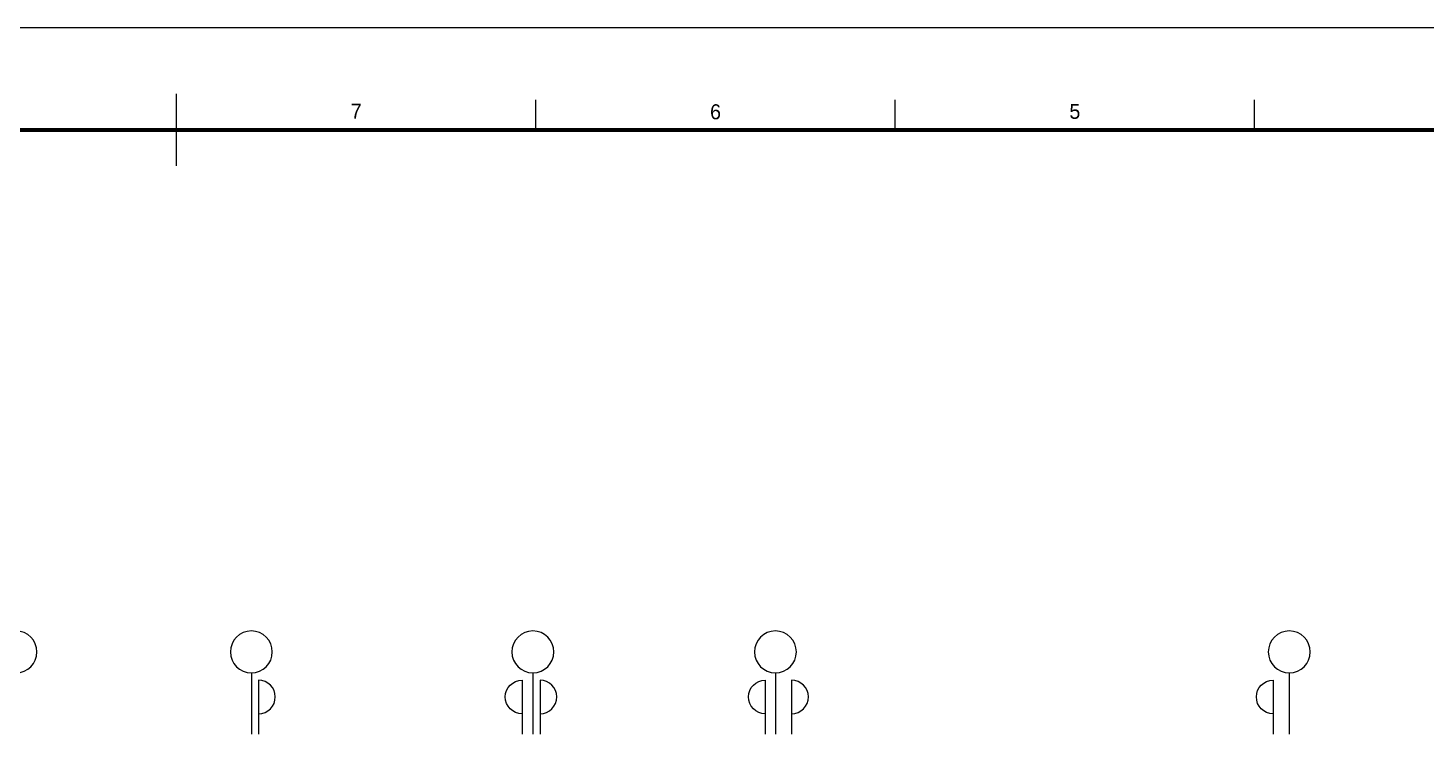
# Model space of a CAD drawing. Header units: millimetres. Extents: x -24416 to 92204, y -190080 to 23760.
# Drawn here: x 19810 to 31482, y -136627 to -130680 of the extents above; entities that cross this region are included whole.
import ezdxf
from ezdxf.enums import TextEntityAlignment as Align

# ---------------------------------------------------------------- set-up
doc = ezdxf.new("R2010")
doc.units = ezdxf.units.MM
doc.header["$LTSCALE"] = 50
doc.linetypes.add('AUDIT_D_220706163347-0', pattern=[0])
for name, color, linetype in [('A-치수', 7, 'AUDIT_D_220706163347-0'), ('AA-BORD-FORM', 7, 'Continuous'), ('AA-BORD-TEXT', 3, 'Continuous'), ('DIM', 7, 'AUDIT_D_220706163347-0')]:
    doc.layers.add(name, color=color, linetype=linetype)
doc.styles.add('HAUD01', font='Dotum.ttf')

# ---------------------------------------------------------------- blocks, each defined once
blk = doc.blocks.new('중심')
at = {"layer": 'DIM'}
blk.add_line((-350, 0), (0, 0), dxfattribs=at)
blk.add_circle((-470, 0), 120, dxfattribs=at)
blk = doc.blocks.new('DIM-1108')
at = {"layer": 'DIM'}
for points in [[(21734.9, -160159.7, 1), (21734.9, -159879.7), (21734.9, -160329.7)], [(23934.9, -160159.7, -1), (23934.9, -159879.7), (23934.9, -160329.7)], [(24084.9, -160159.7, 1), (24084.9, -159879.7), (24084.9, -160329.7)], [(25964.9, -160159.7, -1), (25964.9, -159879.7), (25964.9, -160329.7)], [(26184.9, -160159.7, 1), (26184.9, -159879.7), (26184.9, -160329.7)], [(30204.9, -160159.7, -1), (30204.9, -159879.7), (30204.9, -160329.7)]]:
    blk.add_lwpolyline(points, format="xyb", dxfattribs=at)
at = {"layer": 'A-치수', "xscale": -1.458333333333343, "yscale": 1.458333333333343, "zscale": 1.458333333333333, "rotation": 90}
for p in [(19709.9, -160329.7), (21674.9, -160329.7), (24024.9, -160329.7), (26049.9, -160329.7), (30339.9, -160329.7)]:
    blk.add_blockref('중심', p, dxfattribs=at)
blk = doc.blocks.new('XR-FORM 청주월명')
at = {"layer": 'AA-BORD-FORM', "color": 2}
for p, q in [((421, 571), (421, 583)), ((481, 577), (481, 582)), ((541, 577), (541, 582)), ((601, 577), (601, 582))]:
    blk.add_line(p, q, dxfattribs=at)
at = {"layer": 'AA-BORD-FORM', "color": 1}
blk.add_lwpolyline([(0, 0), (841, 0), (841, 594), (0, 594)], close=True, dxfattribs=at)
at = {"layer": 'AA-BORD-FORM', "color": 2, "const_width": 0.682}
blk.add_lwpolyline([(21, 17), (21, 577), (821, 577), (821, 17)], close=True, dxfattribs=at)
at = {"layer": 'AA-BORD-TEXT', "color": 7, "style": 'HAUD01'}
for s, p in [('7', (451, 580.1)), ('6', (511, 580.02)), ('5', (571, 580.09))]:
    blk.add_text(s, height=2.5, dxfattribs=at).set_placement(p, align=Align.MIDDLE_CENTER)

msp = doc.modelspace()

# ---------------------------------------------------------------- block references
msp.add_blockref('DIM-1108', (0, 23760))
at = {"xscale": 50, "yscale": 50, "zscale": 50}
msp.add_blockref('XR-FORM 청주월명', (0, -160380), dxfattribs=at)

doc.saveas('drawing.dxf')
